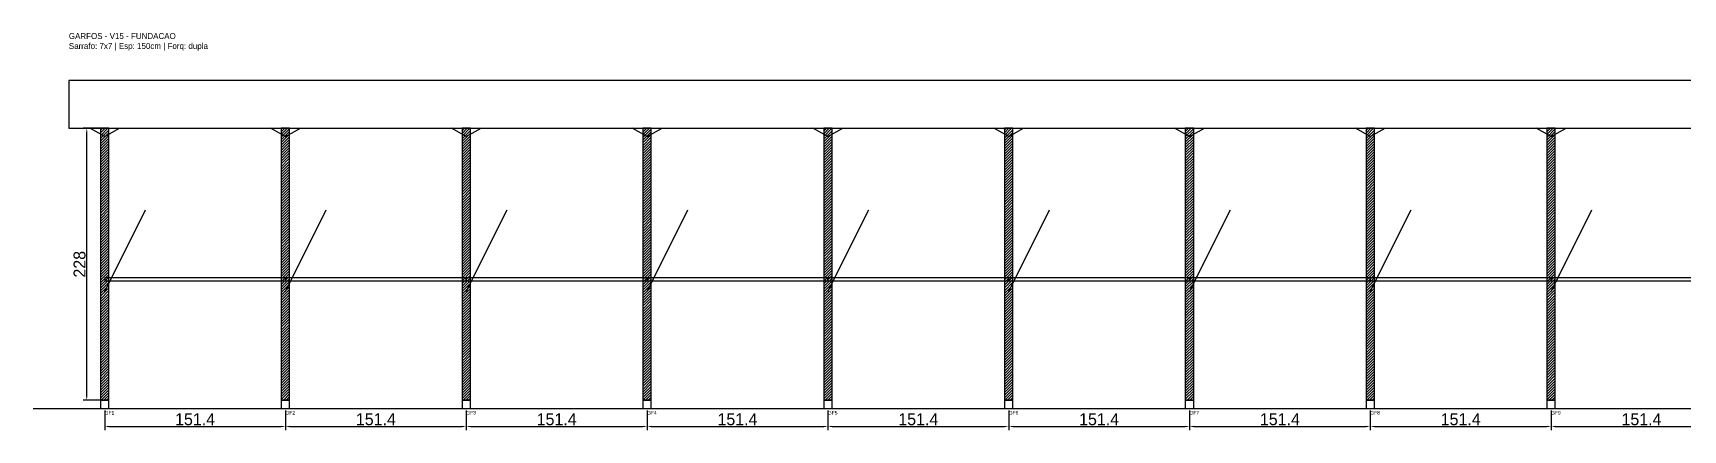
# Model space of a CAD drawing. Header units: metres. Extents: x -30 to 2815, y -25 to 308.
# Drawn here: x -30 to 1351, y -25 to 308 of the extents above; entities that cross this region are included whole.
import ezdxf

# ---------------------------------------------------------------- set-up
doc = ezdxf.new("R2010")
doc.units = ezdxf.units.M
for name, color, linetype in [('BARRA_ANCORAGEM', 1, 'Continuous'), ('COTA', 241, 'Continuous'), ('GARFOS OK', 3, 'Continuous'), ('NOME DA VIGA', 6, 'Continuous'), ('SARR_7x7', 40, 'Continuous'), ('TIRAS REESCORAMENTO', 252, 'Continuous'), ('VIGAS', 3, 'Continuous')]:
    doc.layers.add(name, color=color, linetype=linetype)
doc.dimstyles.new('EZ DXF', dxfattribs={"dimtxt": 10, "dimasz": 3.5, "dimexe": 3, "dimexo": 1.5, "dimgap": 1, "dimtad": 1, "dimdec": 1, "dimdsep": 46, "dimcen": 2.5, "dimazin": 3, "dimtfac": 1, "dimtmove": 0, "dimatfit": 3})

msp = doc.modelspace()

# ---------------------------------------------------------------- hatches: boundary and pattern name
at = {"layer": 'COTA'}
h = msp.add_hatch(dxfattribs=at)
h.set_pattern_fill('ANSI31', scale=0.5)
h.paths.add_polyline_path([(26.5, 0), (33.5, 0), (33.5, 228), (26.5, 228)])
h = msp.add_hatch(dxfattribs=at)
h.set_pattern_fill('ANSI31', scale=0.5)
h.paths.add_polyline_path([(177.87, 0), (184.87, 0), (184.87, 228), (177.87, 228)])
h = msp.add_hatch(dxfattribs=at)
h.set_pattern_fill('ANSI31', scale=0.5)
h.paths.add_polyline_path([(329.24, 0), (336.24, 0), (336.24, 228), (329.24, 228)])
h = msp.add_hatch(dxfattribs=at)
h.set_pattern_fill('ANSI31', scale=0.5)
h.paths.add_polyline_path([(480.6, 0), (487.6, 0), (487.6, 228), (480.6, 228)])
h = msp.add_hatch(dxfattribs=at)
h.set_pattern_fill('ANSI31', scale=0.5)
h.paths.add_polyline_path([(631.97, 0), (638.97, 0), (638.97, 228), (631.97, 228)])
h = msp.add_hatch(dxfattribs=at)
h.set_pattern_fill('ANSI31', scale=0.5)
h.paths.add_polyline_path([(783.34, 0), (790.34, 0), (790.34, 228), (783.34, 228)])
h = msp.add_hatch(dxfattribs=at)
h.set_pattern_fill('ANSI31', scale=0.5)
h.paths.add_polyline_path([(934.71, 0), (941.71, 0), (941.71, 228), (934.71, 228)])
h = msp.add_hatch(dxfattribs=at)
h.set_pattern_fill('ANSI31', scale=0.5)
h.paths.add_polyline_path([(1086.08, 0), (1093.08, 0), (1093.08, 228), (1086.08, 228)])
h = msp.add_hatch(dxfattribs=at)
h.set_pattern_fill('ANSI31', scale=0.5)
h.paths.add_polyline_path([(1237.44, 0), (1244.44, 0), (1244.44, 228), (1237.44, 228)])

# ---------------------------------------------------------------- linework, layer by layer
at = {"layer": 'BARRA_ANCORAGEM'}
for p, q in [((30, 91.2), (64.2, 159.6)), ((181.37, 91.2), (215.57, 159.6)), ((332.74, 91.2), (366.94, 159.6)), ((484.1, 91.2), (518.3, 159.6)), ((635.47, 91.2), (669.67, 159.6)), ((786.84, 91.2), (821.04, 159.6)), ((938.21, 91.2), (972.41, 159.6)), ((1089.58, 91.2), (1123.78, 159.6)), ((1240.94, 91.2), (1275.14, 159.6))]:
    msp.add_line(p, q, dxfattribs=at)
at = {"layer": 'GARFOS OK'}
for p, q in [((30, 221), (17.5, 228)), ((17.5, 228), (42.5, 228)), ((30, 221), (42.5, 228)), ((181.37, 221), (168.87, 228)), ((168.87, 228), (193.87, 228)), ((181.37, 221), (193.87, 228)), ((332.74, 221), (320.24, 228)), ((320.24, 228), (345.24, 228)), ((332.74, 221), (345.24, 228)), ((484.1, 221), (471.6, 228)), ((471.6, 228), (496.6, 228)), ((484.1, 221), (496.6, 228)), ((635.47, 221), (622.97, 228)), ((622.97, 228), (647.97, 228)), ((635.47, 221), (647.97, 228)), ((786.84, 221), (774.34, 228)), ((774.34, 228), (799.34, 228)), ((786.84, 221), (799.34, 228)), ((938.21, 221), (925.71, 228)), ((925.71, 228), (950.71, 228)), ((938.21, 221), (950.71, 228)), ((1089.58, 221), (1077.08, 228)), ((1077.08, 228), (1102.08, 228)), ((1089.58, 221), (1102.08, 228)), ((1240.94, 221), (1228.44, 228)), ((1228.44, 228), (1253.44, 228)), ((1240.94, 221), (1253.44, 228))]:
    msp.add_line(p, q, dxfattribs=at)
at = {"layer": 'GARFOS OK', "linetype": 'CONTINUOUS'}
msp.add_line((-30, -7), (2814.62, -7), dxfattribs=at)
at = {"layer": 'GARFOS OK'}
for points in [[(26.5, 0), (33.5, 0), (33.5, 228), (26.5, 228), (26.5, 0)], [(177.87, 0), (184.87, 0), (184.87, 228), (177.87, 228), (177.87, 0)], [(329.24, 0), (336.24, 0), (336.24, 228), (329.24, 228), (329.24, 0)], [(480.6, 0), (487.6, 0), (487.6, 228), (480.6, 228), (480.6, 0)], [(631.97, 0), (638.97, 0), (638.97, 228), (631.97, 228), (631.97, 0)], [(783.34, 0), (790.34, 0), (790.34, 228), (783.34, 228), (783.34, 0)], [(934.71, 0), (941.71, 0), (941.71, 228), (934.71, 228), (934.71, 0)], [(1086.08, 0), (1093.08, 0), (1093.08, 228), (1086.08, 228), (1086.08, 0)], [(1237.44, 0), (1244.44, 0), (1244.44, 228), (1237.44, 228), (1237.44, 0)]]:
    msp.add_lwpolyline(points, dxfattribs=at)
at = {"layer": 'SARR_7x7'}
for points in [[(26.5, -7), (33.5, -7), (33.5, 0), (26.5, 0), (26.5, -7)], [(177.87, -7), (184.87, -7), (184.87, 0), (177.87, 0), (177.87, -7)], [(329.24, -7), (336.24, -7), (336.24, 0), (329.24, 0), (329.24, -7)], [(480.6, -7), (487.6, -7), (487.6, 0), (480.6, 0), (480.6, -7)], [(631.97, -7), (638.97, -7), (638.97, 0), (631.97, 0), (631.97, -7)], [(783.34, -7), (790.34, -7), (790.34, 0), (783.34, 0), (783.34, -7)], [(934.71, -7), (941.71, -7), (941.71, 0), (934.71, 0), (934.71, -7)], [(1086.08, -7), (1093.08, -7), (1093.08, 0), (1086.08, 0), (1086.08, -7)], [(1237.44, -7), (1244.44, -7), (1244.44, 0), (1237.44, 0), (1237.44, -7)]]:
    msp.add_lwpolyline(points, dxfattribs=at)
at = {"layer": 'TIRAS REESCORAMENTO'}
for points in [[(30, 100), (181.37, 100), (181.37, 102.5), (30, 102.5), (30, 100)], [(181.37, 100), (332.74, 100), (332.74, 102.5), (181.37, 102.5), (181.37, 100)], [(332.74, 100), (484.1, 100), (484.1, 102.5), (332.74, 102.5), (332.74, 100)], [(484.1, 100), (635.47, 100), (635.47, 102.5), (484.1, 102.5), (484.1, 100)], [(635.47, 100), (786.84, 100), (786.84, 102.5), (635.47, 102.5), (635.47, 100)], [(786.84, 100), (938.21, 100), (938.21, 102.5), (786.84, 102.5), (786.84, 100)], [(938.21, 100), (1089.58, 100), (1089.58, 102.5), (938.21, 102.5), (938.21, 100)], [(1089.58, 100), (1240.94, 100), (1240.94, 102.5), (1089.58, 102.5), (1089.58, 100)], [(1240.94, 100), (1392.31, 100), (1392.31, 102.5), (1240.94, 102.5), (1240.94, 100)]]:
    msp.add_lwpolyline(points, dxfattribs=at)
at = {"layer": 'VIGAS'}
msp.add_lwpolyline([(0, 228), (2784.62, 228), (2784.62, 268), (0, 268), (0, 228)], dxfattribs=at)

# ---------------------------------------------------------------- texts
at = {"layer": 'NOME DA VIGA'}
for s, p in [('GF1', (30, -12)), ('GF2', (181.37, -12)), ('GF3', (332.74, -12)), ('GF4', (484.1, -12)), ('GF5', (635.47, -12)), ('GF6', (786.84, -12)), ('GF7', (938.21, -12)), ('GF8', (1089.58, -12)), ('GF9', (1240.94, -12))]:
    msp.add_text(s, height=3, dxfattribs=at).set_placement(p)
at = {"layer": 'NOME DA VIGA', "insert": (0, 293), "char_height": 5, "attachment_point": 7}
msp.add_mtext('GARFOS - V15 - FUNDACAO\\PSarrafo: 7x7 | Esp: 150cm | Forq: dupla', dxfattribs=at)

# ---------------------------------------------------------------- dimensions: what is measured, and where the dimension line sits
at = {"layer": 'COTA'}
msp.add_linear_dim(base=(15, 0), p1=(30, 0), p2=(30, 228), angle=90, dimstyle='EZ DXF', dxfattribs=at).render()
for base, p1, p2 in [((30, -22), (30, -7), (181.37, -7)), ((181.37, -22), (181.37, -7), (332.74, -7)), ((332.74, -22), (332.74, -7), (484.1, -7)), ((484.1, -22), (484.1, -7), (635.47, -7)), ((635.47, -22), (635.47, -7), (786.84, -7)), ((786.84, -22), (786.84, -7), (938.21, -7)), ((938.21, -22), (938.21, -7), (1089.58, -7)), ((1089.58, -22), (1089.58, -7), (1240.94, -7)), ((1240.94, -22), (1240.94, -7), (1392.31, -7))]:
    msp.add_linear_dim(base=base, p1=p1, p2=p2, dimstyle='EZ DXF', dxfattribs=at).render()

doc.saveas('drawing.dxf')
